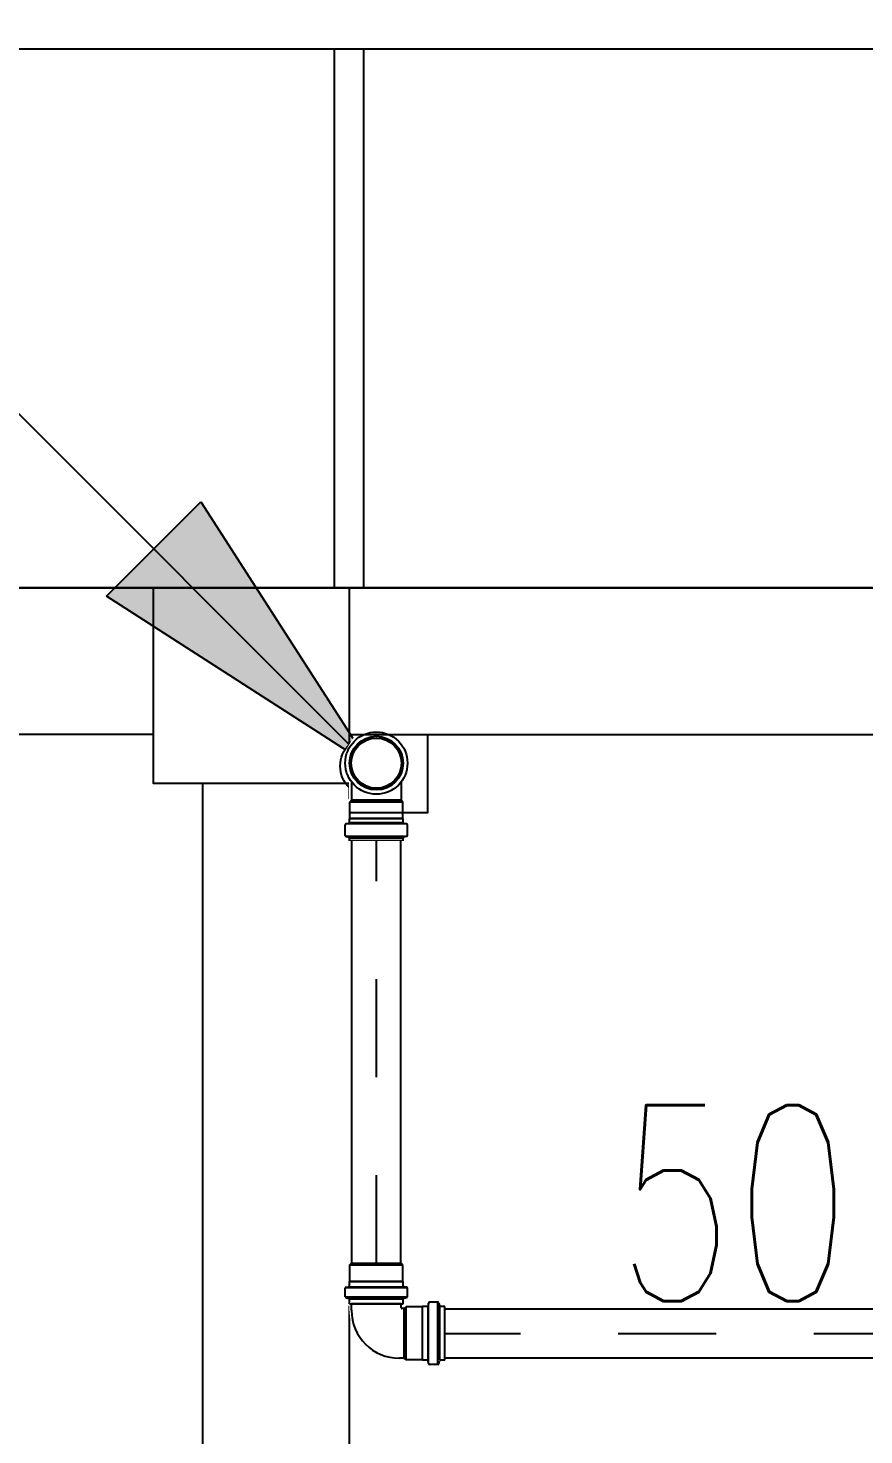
# Model space of a CAD drawing. Header units: inches. Extents: x 542787 to 543192, y 9574025 to 9574373.
# Drawn here: x 543186.652 to 543187.506, y 9574113.365 to 9574114.801 of the extents above; entities that cross this region are included whole.
import ezdxf
from ezdxf.enums import TextEntityAlignment as Align

# ---------------------------------------------------------------- set-up
doc = ezdxf.new("R2010")
doc.units = ezdxf.units.IN
doc.header["$MEASUREMENT"] = 0
doc.linetypes.add('DASHDOT', pattern=[1, 0.5, -0.25, 0, -0.25])
for name, color, linetype in [('EIXO', 8, 'Continuous'), ('I-ARQ', 8, 'Continuous'), ('I-ESGOTO', 6, 'Continuous'), ('I-NORMO_INST', 4, 'Continuous')]:
    doc.layers.add(name, color=color, linetype=linetype)
doc.styles.add('125', font='ROMANS.SHX', dxfattribs={"width": 0.7, "height": 0.25})
doc.styles.add('25', font='ROMANS.SHX', dxfattribs={"width": 0.7, "height": 0.05})

# ---------------------------------------------------------------- blocks, each defined once
blk = doc.blocks.new('*U191')
for p, q in [((0, 0), (0.003136, 0.000682)), ((0.003136, 0.000682), (0.003136, -0.000682)), ((0.024745, 0), (0, 0)), ((0.003136, -0.000682), (0, 0))]:
    blk.add_line(p, q)
blk.add_circle((0, 0), 0.000311)
blk.add_solid([(0.003136, 0.000682), (0.003136, -0.000682), (0, 0)])
blk = doc.blocks.new('*U192')
at = {"color": 2}
blk.add_wipeout([(0.4738, 0.0263), (0.488, 0.0222), (0.4979, 0.0115), (0.5004, -0.0016), (0.4956, -0.0154), (0.4851, -0.0241), (0.4738, -0.0262), (0.4593, -0.0222), (0.4493, -0.0097), (0.4476, 0.0006), (0.4509, 0.0115), (0.4598, 0.0225)], dxfattribs=at)
blk.add_circle((0.4739, 0), 0.025)
at = {"color": 8, "ltscale": 0.01}
blk.add_circle((0.4739, 0), 0.0233, dxfattribs=at)
for centre, start, end in [((0.4739, 0.0125), 132.0789, 270), ((0.4739, -0.0125), 312.0789, 90)]:
    blk.add_arc(centre, 0.0125, start, end, dxfattribs=at)
blk = doc.blocks.new('A$C7CE1661E')
for p, q in [((0.062, 0.0309), (0.0618, 0.0283)), ((0.062, 0.0309), (0.062, -0.0309)), ((0.0739, 0.0318), (0.063, 0.0318)), ((0.0749, 0.0311), (0.0757, 0.0281)), ((0.0749, 0.0311), (0.0749, -0.0311)), ((0.0192, 0.0253), (0.0379, 0.0253)), ((0.0397, 0.0271), (0.0379, 0.0253)), ((0.0565, 0.0271), (0.0397, 0.0271)), ((0.0397, 0.0271), (0.0397, -0.0272)), ((0.0567, 0.0273), (0.0565, 0.0271)), ((0.0567, 0.0273), (0.0567, -0.0274)), ((0.0608, 0.0273), (0.0567, 0.0273)), ((0.0794, 0.0273), (0.0767, 0.0273)), ((0.0794, 0.0273), (0.0794, -0.0274)), ((0.0192, -0.0254), (0.0379, -0.0254)), ((0.0397, -0.0272), (0.0379, -0.0254)), ((0.0565, -0.0272), (0.0397, -0.0272)), ((0.0567, -0.0274), (0.0565, -0.0272)), ((0.0608, -0.0274), (0.0567, -0.0274)), ((0.062, -0.0309), (0.0618, -0.0283)), ((0.0749, -0.0311), (0.0757, -0.0281)), ((0.0794, -0.0274), (0.0767, -0.0274)), ((0.0739, -0.0318), (0.063, -0.0318))]:
    blk.add_line(p, q)
at = {"color": 8}
for p, q in [((0.0379, 0.0253), (0.0379, -0.0254)), ((0.0565, 0.0271), (0.0565, -0.0272)), ((0.0608, 0.0273), (0.0608, -0.0274)), ((0.0767, 0.0273), (0.0767, -0.0274))]:
    blk.add_line(p, q, dxfattribs=at)
for radius in [0.0318, 0.0256]:
    blk.add_circle((0, 0), radius)
blk.add_circle((0, 0), 0.0274, dxfattribs=at)
for centre, start, end in [((0.063, 0.0308), 90, 175), ((0.0739, 0.0308), 15, 90), ((0.0608, 0.0283), 270, 355), ((0.0767, 0.0283), 195, 270), ((0.0608, -0.0284), 5, 90), ((0.0767, -0.0284), 90, 165), ((0.063, -0.0308), 185, 270), ((0.0739, -0.0308), 270, 345)]:
    blk.add_arc(centre, 0.001, start, end)
blk = doc.blocks.new('*U152')
at = {"color": 2}
blk.add_wipeout([(-0.063, -0.0346), (-0.0739, -0.0346), (-0.0776, -0.0318), (-0.078, -0.0301), (-0.0794, -0.0301), (-0.0794, 0.0301), (-0.078, 0.0301), (-0.0776, 0.0318), (-0.0739, 0.0346), (-0.063, 0.0346), (-0.0592, 0.0311), (-0.0592, 0.0301), (-0.0537, 0.0301), (-0.0537, 0.0299), (-0.0385, 0.0299), (-0.0367, 0.0281), (-0.0201, 0.0281), (-0.0068, 0.0348), (0.0106, 0.0328), (0.0258, 0.0235), (0.0336, 0.0073), (0.0339, -0.008), (0.0239, -0.0248), (0.0078, -0.0333), (-0.0075, -0.033), (-0.0201, -0.0281), (-0.0367, -0.0281), (-0.0385, -0.0299), (-0.0553, -0.0299), (-0.0555, -0.0301), (-0.0592, -0.0301), (-0.0592, -0.0311)], dxfattribs=at)
at = {"color": 2, "rotation": 179.999999999991}
blk.add_blockref('A$C7CE1661E', (0, 0), dxfattribs=at)
blk = doc.blocks.new('*U181')
at = {"color": 2}
blk.add_wipeout([(0.0285, 0), (0.0285, -0.9005), (-0.0285, -0.9005), (-0.0285, 0)], dxfattribs=at)
for p, q in [((-0.025, 0), (-0.025, -0.9005)), ((0.025, 0), (0.025, -0.9005))]:
    blk.add_line(p, q)
at = {"layer": 'EIXO', "linetype": 'DASHDOT', "ltscale": 0.01}
blk.add_line((0, 0), (0, -0.9005), dxfattribs=at)
blk = doc.blocks.new('*U182')
at = {"color": 2}
blk.add_wipeout([(0, 0.0285), (0.4412, 0.0285), (0.4412, -0.0285), (0, -0.0285)], dxfattribs=at)
for p, q in [((0, 0.025), (0.4412, 0.025)), ((0, -0.025), (0.4412, -0.025))]:
    blk.add_line(p, q)
at = {"layer": 'EIXO', "linetype": 'DASHDOT', "ltscale": 0.01}
blk.add_line((0, 0), (0.4412, 0), dxfattribs=at)
blk = doc.blocks.new('*U179')
at = {"color": 1, "style": '25'}
for tag, flags, p in [('DESCRICAO', 1, (0, -0.1085)), ('MARCA', 1, (0, -0.1877)), ('QUANT.', 3, (0, -0.2718))]:
    blk.add_attdef(tag, text='', height=0.05, dxfattribs=dict(at, flags=flags)).set_placement(p, align=Align.CENTER)
at = {"color": 2}
blk.add_wipeout([(0.034, 0.049), (0.0295, 0.0494), (0.0295, 0.0554), (0.0293, 0.0554), (0.0293, 0.0709), (0.0262, 0.0718), (-0.0262, 0.0718), (-0.0293, 0.0709), (-0.0293, 0.0541), (-0.0295, 0.0539), (-0.0295, 0.0494), (-0.034, 0.049), (-0.034, 0.035), (-0.0295, 0.0338), (-0.0295, 0.0281), (-0.0275, 0.0281), (-0.0275, 0.0235), (-0.0266, 0.0141), (-0.0235, 0.0037), (-0.0202, -0.0028), (-0.014, -0.011), (-0.0095, -0.0153), (-0.0042, -0.0193), (0.0001, -0.0218), (0.0059, -0.0244), (0.0113, -0.026), (0.019, -0.0273), (0.0235, -0.0275), (0.0276, -0.0275), (0.0294, -0.0293), (0.0462, -0.0293), (0.0464, -0.0295), (0.0509, -0.0295), (0.0513, -0.034), (0.0653, -0.034), (0.0665, -0.0295), (0.07, -0.0295), (0.07, 0.0295), (0.0665, 0.0295), (0.0653, 0.034), (0.0513, 0.034), (0.0509, 0.0295), (0.0449, 0.0295), (0.0449, 0.0293), (0.0295, 0.0293), (0.0295, 0.0338), (0.034, 0.035)], dxfattribs=at)
for p, q in [((-0.0272, 0.07), (-0.0254, 0.0718)), ((0.0271, 0.07), (0.0253, 0.0718)), ((-0.0272, 0.0532), (-0.0272, 0.07)), ((-0.0272, 0.07), (0.0271, 0.07)), ((0.0271, 0.0532), (0.0271, 0.07)), ((-0.0318, 0.0374), (-0.0318, 0.0461)), ((-0.0309, 0.0471), (-0.0283, 0.0474)), ((-0.0308, 0.0469), (0.0308, 0.0469)), ((-0.0274, 0.053), (-0.0272, 0.0532)), ((-0.0274, 0.0484), (-0.0274, 0.053)), ((-0.0272, 0.0532), (0.0271, 0.0532)), ((0.0273, 0.053), (0.0271, 0.0532)), ((0.0273, 0.0484), (0.0273, 0.053)), ((0.0309, 0.0471), (0.0283, 0.0474)), ((0.0318, 0.0374), (0.0318, 0.0461)), ((-0.0311, 0.0364), (-0.0281, 0.0356)), ((-0.0308, 0.0374), (0.0308, 0.0374)), ((-0.0274, 0.0303), (-0.0274, 0.0347)), ((-0.0274, 0.0303), (0.0273, 0.0303)), ((-0.0254, 0.0235), (-0.0254, 0.0303)), ((0.0253, 0.0263), (0.0253, 0.0303)), ((0.0273, 0.0303), (0.0273, 0.0347)), ((0.0311, 0.0364), (0.0281, 0.0356)), ((0.0532, 0.0309), (0.0529, 0.0283)), ((0.0534, -0.0308), (0.0534, 0.0308)), ((0.0629, 0.0318), (0.0542, 0.0318)), ((0.0629, -0.0308), (0.0629, 0.0308)), ((0.0639, 0.0311), (0.0647, 0.0281)), ((0.0285, 0.0253), (0.0263, 0.0253)), ((0.0303, 0.0271), (0.0285, 0.0253)), ((0.0303, -0.0272), (0.0303, 0.0271)), ((0.0471, 0.0271), (0.0303, 0.0271)), ((0.0473, 0.0273), (0.0471, 0.0271)), ((0.0471, -0.0272), (0.0471, 0.0271)), ((0.0519, 0.0273), (0.0473, 0.0273)), ((0.07, 0.0273), (0.0656, 0.0273)), ((0.07, -0.0274), (0.07, 0.0273)), ((0.0285, -0.0254), (0.0235, -0.0254)), ((0.0303, -0.0272), (0.0285, -0.0254)), ((0.0471, -0.0272), (0.0303, -0.0272)), ((0.0473, -0.0274), (0.0471, -0.0272)), ((0.0519, -0.0274), (0.0473, -0.0274)), ((0.0532, -0.0309), (0.0529, -0.0283)), ((0.0639, -0.0311), (0.0647, -0.0281)), ((0.07, -0.0274), (0.0656, -0.0274)), ((0.0629, -0.0318), (0.0542, -0.0318))]:
    blk.add_line(p, q)
at = {"color": 8}
for p, q in [((-0.0254, 0.0718), (0.0253, 0.0718)), ((-0.0274, 0.053), (0.0273, 0.053)), ((-0.0274, 0.0474), (0.0273, 0.0474)), ((-0.0274, 0.0354), (0.0273, 0.0354)), ((0.0253, 0.0303), (-0.0254, 0.0303)), ((0.0285, -0.0254), (0.0285, 0.0253)), ((0.0473, -0.0274), (0.0473, 0.0273)), ((0.0529, -0.0274), (0.0529, 0.0273)), ((0.0649, -0.0274), (0.0649, 0.0273))]:
    blk.add_line(p, q, dxfattribs=at)
for centre, radius, start, end in [((-0.0308, 0.0461), 0.001, 95, 180), ((-0.0284, 0.0484), 0.001, 275, 360), ((0.0283, 0.0484), 0.001, 180, 265), ((0.0308, 0.0461), 0.001, 360, 85), ((-0.0308, 0.0374), 0.001, 180, 255), ((-0.0284, 0.0347), 0.001, 360, 75), ((0.0283, 0.0347), 0.001, 105, 180), ((0.0308, 0.0374), 0.001, 285, 360), ((0.0542, 0.0308), 0.001, 90, 175), ((0.0629, 0.0308), 0.001, 15, 90), ((0.0235, 0.0235), 0.0489, 180, 270), ((0.0263, 0.0263), 0.001, 180, 270), ((0.0519, 0.0283), 0.001, 270, 355), ((0.0656, 0.0283), 0.001, 195, 270), ((0.0519, -0.0284), 0.001, 5, 90), ((0.0656, -0.0284), 0.001, 90, 165), ((0.0542, -0.0308), 0.001, 185, 270), ((0.0629, -0.0308), 0.001, 270, 345)]:
    blk.add_arc(centre, radius, start, end)

msp = doc.modelspace()

# ---------------------------------------------------------------- linework, layer by layer
at = {"layer": 'I-ARQ'}
for p, q in [((543191.7177, 9574114.7798), (543172.5677, 9574114.7798)), ((543186.9652, 9574114.2298), (543186.9652, 9574114.7798)), ((543186.9952, 9574114.2298), (543186.9952, 9574114.7798)), ((543172.5677, 9574114.2298), (543191.7177, 9574114.2298)), ((543191.7177, 9574114.2298), (543172.5677, 9574114.2298)), ((543186.7802, 9574114.0798), (543182.2427, 9574114.0798)), ((543186.9802, 9574114.0798), (543186.9802, 9574112.5798)), ((543186.9802, 9574114.0798), (543188.2677, 9574114.0798)), ((543186.8302, 9574114.0298), (543186.8302, 9574104.2305))]:
    msp.add_line(p, q, dxfattribs=at)
msp.add_lwpolyline([(543186.9802, 9574114.2298), (543186.9802, 9574114.0298), (543186.7802, 9574114.0298), (543186.7802, 9574114.2298)], close=True, dxfattribs=at)
msp.add_lwpolyline([(543186.9802, 9574114.2298), (543186.9802, 9574114.0298), (543186.7802, 9574114.0298), (543186.7802, 9574114.2298)], close=True, dxfattribs=at)
at = {"layer": 'I-ESGOTO'}
msp.add_circle((543187.0079, 9574114.0507), 0.0282, dxfattribs=at)

# ---------------------------------------------------------------- block references
at = {"layer": 'I-ESGOTO', "rotation": 90}
msp.add_blockref('*U181', (543187.0551, 9574113.4684), dxfattribs=at)
at = {"layer": 'I-NORMO_INST', "xscale": 100, "yscale": 100, "zscale": 100, "rotation": 134.9999999999999}
msp.add_blockref('*U191', (543187.0021, 9574114.0477), dxfattribs=at)

# ---------------------------------------------------------------- next in the draw order: block references
at = {"layer": 'I-ESGOTO', "rotation": 90}
msp.add_blockref('*U192', (543187.0079, 9574113.5768), dxfattribs=at)

# ---------------------------------------------------------------- next in the draw order: texts
at = {"layer": 'I-NORMO_INST', "style": '125', "width": 0.7}
msp.add_text('50', height=0.2, dxfattribs=at).set_placement((543187.2535, 9574113.5013))

# ---------------------------------------------------------------- next in the draw order: block references
at = {"layer": 'I-ESGOTO', "rotation": 90}
msp.add_blockref('*U152', (543187.0079, 9574114.0507), dxfattribs=at)

# ---------------------------------------------------------------- next in the draw order: linework, layer by layer
at = {"layer": 'I-ARQ'}
msp.add_lwpolyline([(543186.9802, 9574114.0798), (543187.0602, 9574114.0798), (543187.0602, 9574113.9998), (543186.9802, 9574113.9998)], dxfattribs=at)

# ---------------------------------------------------------------- next in the draw order: block references
at = {"layer": 'I-ESGOTO', "rotation": 90}
msp.add_blockref('*U182', (543187.0079, 9574113.5301), dxfattribs=at)

# ---------------------------------------------------------------- next in the draw order: block references
at = {"layer": 'I-ESGOTO'}
msp.add_blockref('*U179', (543187.0079, 9574113.4684), dxfattribs=at)

doc.saveas('drawing.dxf')
